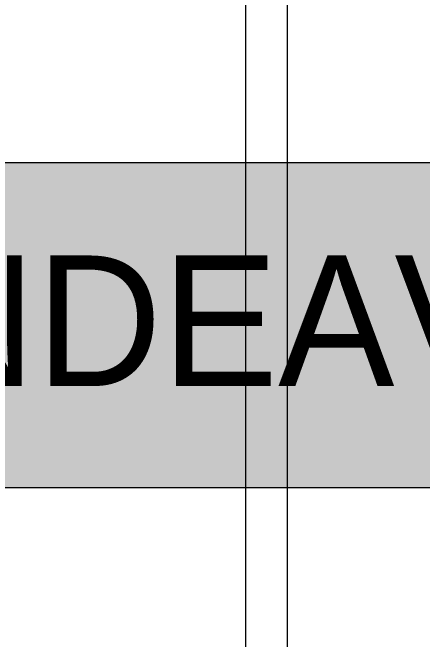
# Model space of a CAD drawing. Header units: inches. Extents: x 147 to 457, y -536 to -220.
# Drawn here: x 284.28 to 315.45, y -434.08 to -386.46 of the extents above; entities that cross this region are included whole.
import ezdxf

# ---------------------------------------------------------------- set-up
doc = ezdxf.new("R2010")
doc.units = ezdxf.units.IN
doc.header["$MEASUREMENT"] = 0
doc.layers.add('Layer 1', color=7, linetype='Continuous')

# ---------------------------------------------------------------- blocks, each defined once
blk = doc.blocks.new('block 3')
at = {"layer": 'Layer 1', "lineweight": 0}
blk.add_lwpolyline([(305.161, -493.124), (302.02, -493.124), (302.02, -341.585), (305.161, -341.585), (305.161, -493.124)], dxfattribs=at)
blk = doc.blocks.new('block 222')
at = {"layer": 'Layer 1', "true_color": 0x187cb5}
h = blk.add_hatch(color=144, dxfattribs=at)
h.dxf.hatch_style = 2
h.paths.add_polyline_path([(354.5, -422.565), (254.985, -422.565), (254.985, -397.858), (354.5, -397.858)])
at = {"layer": 'Layer 1', "lineweight": 0}
blk.add_lwpolyline([(354.5, -422.565), (254.985, -422.565), (254.985, -397.858), (354.5, -397.858), (354.5, -422.565)], dxfattribs=at)
at = {"layer": 'Layer 1', "color": 18, "true_color": 0x000000, "insert": (267.65, -414.967), "char_height": 9.912, "attachment_point": 7}
blk.add_mtext('\\fGeometricSlab703BT Medium|b0|i0|c0|p34;\\W1;ENDEAVOUR', dxfattribs=at)
blk = doc.blocks.new('block 2')
at = {"layer": 'Layer 1'}
for name in ['block 3', 'block 222']:
    blk.add_blockref(name, (0, 0), dxfattribs=at)

msp = doc.modelspace()

# ---------------------------------------------------------------- block references
at = {"layer": 'Layer 1'}
msp.add_blockref('block 2', (0, 0), dxfattribs=at)

doc.saveas('drawing.dxf')
